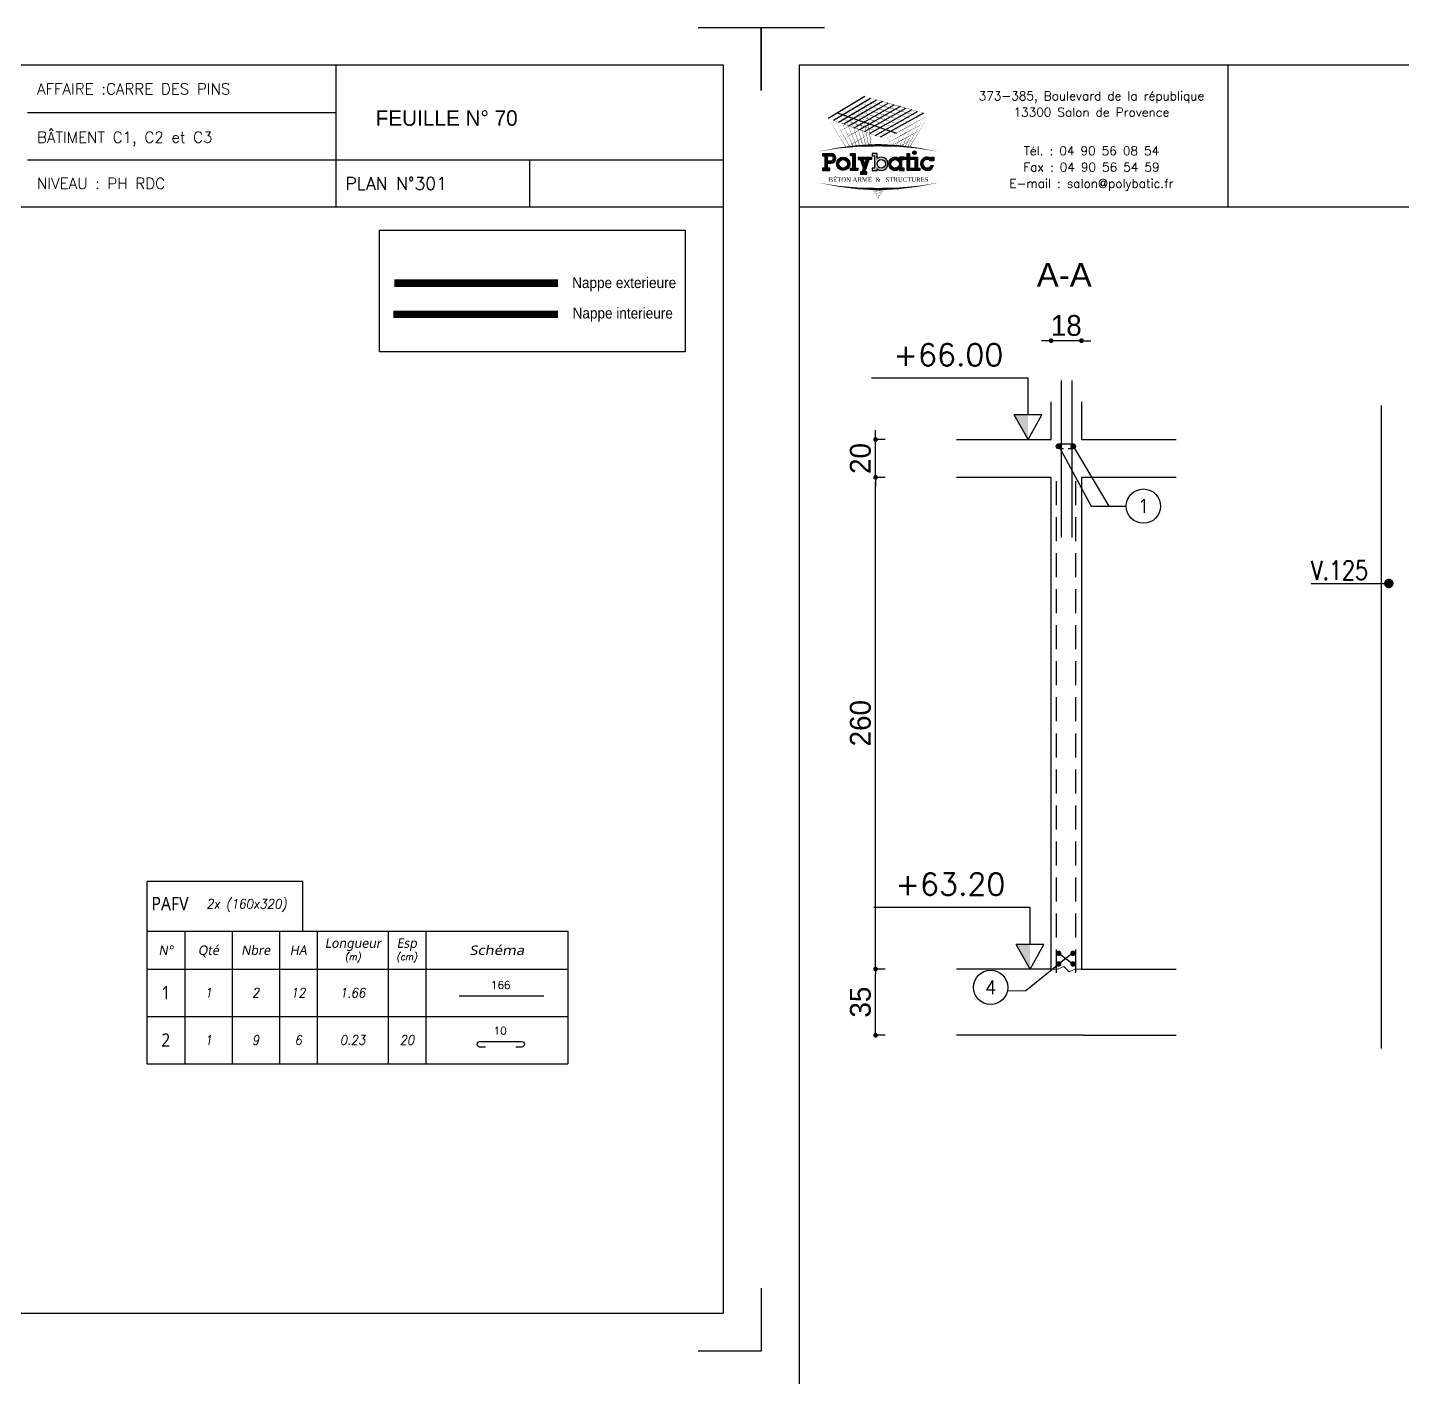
# Model space of a CAD drawing. Header units: metres. Extents: x -5618 to 118954, y -306 to 4637.
# Drawn here: x 65242 to 65969, y 880 to 1594 of the extents above; entities that cross this region are included whole.
import ezdxf
from ezdxf.enums import TextEntityAlignment as Align

# ---------------------------------------------------------------- set-up
doc = ezdxf.new("R2010")
doc.units = ezdxf.units.M
doc.linetypes.add('CACHE', pattern=[9.525, 6.35, -3.175])
doc.linetypes.add('CACHEX2', pattern=[19.05, 12.7, -6.35])
for name, color, linetype in [('COTATION', 1, 'Continuous'), ('GO-CARTOUCHE', 7, 'Continuous'), ('GO-FER-HA', 140, 'Continuous'), ('GO-TEXTE', 9, 'Continuous'), ('GO-TEXTE-FER', 3, 'Continuous'), ('K_ENT_M_Building_V.76', 7, 'Continuous'), ('STR_COTATION', 1, 'Continuous'), ('STR_TS', 22, 'Continuous'), ('STR_VOI-POT', 6, 'Continuous')]:
    doc.layers.add(name, color=color, linetype=linetype)
doc.layers.add('Kofragna_forma', color=7, linetype='Continuous', lineweight=70)
doc.styles.add('GrDimensions', font='simplex.shx')
doc.styles.add('POLYBATIC', font='TIMES.TTF')
doc.styles.add('schéma', font='simplex.shx')
doc.styles.add('Tableau', font='romans.shx', dxfattribs={"width": 0.9, "oblique": 10})
doc.styles.add('Tableau2', font='trebuc.TTF', dxfattribs={"width": 0.9, "oblique": 10})
doc.styles.add('TEXTE', font='romans.shx')
doc.styles.add('TEXTE TS', font='romans.shx', dxfattribs={"width": 0.7, "oblique": 15})
doc.styles.add('TEXTEBA', font='ARIAL.TTF')
doc.dimstyles.new('COUPE-20', dxfattribs={"dimscale": 0.5, "dimtxt": 22, "dimasz": 5, "dimexe": 0.05, "dimexo": 0, "dimgap": 5, "dimtad": 1, "dimdec": 0, "dimdsep": 46, "dimtxsty": 'Standard', "dimblk1": 'DOT', "dimblk2": 'DOT', "dimsah": 1, "dimcen": 0, "dimdle": 150, "dimclrd": 1, "dimclre": 1, "dimclrt": 7, "dimadec": 0, "dimazin": 0, "dimtfac": 1, "dimtdec": 0, "dimtix": 1, "dimtmove": 2, "dimatfit": 3, "dimldrblk": 'DOT', "dimfxl": 0, "dimtvp": 1, "dimtolj": 1, "dimtzin": 0, "dimarcsym": 0})

# ---------------------------------------------------------------- blocks, each defined once
blk = doc.blocks.new('Désignation')
at = {"layer": 'GO-TEXTE-FER'}
for p, q in [((0, 0.8), (8.9, 0.8)), ((0, 0.8), (0, 0)), ((0.8, 0.8), (0.8, 0)), ((1.8, 0.8), (1.8, 0)), ((2.8, 0.8), (2.8, 0)), ((3.6, 0.8), (3.6, 0)), ((5.1, 0.8), (5.1, 0)), ((5.9, 0.8), (5.9, 0)), ((8.9, 0.8), (8.9, 0)), ((0, 0), (8.9, 0))]:
    blk.add_line(p, q, dxfattribs=at)
at = {"layer": 'GO-TEXTE-FER', "style": 'Tableau2', "oblique": 10}
for s, p in [('Longueur', (4.356, 0.55)), ('Esp', (5.494, 0.55)), ('N°', (0.4, 0.4)), ('Qté', (1.3, 0.4)), ('Nbre', (2.3, 0.4)), ('HA', (3.2, 0.4))]:
    blk.add_text(s, height=0.2, dxfattribs=at).set_placement(p, align=Align.MIDDLE_CENTER)
at = {"layer": 'GO-TEXTE-FER', "color": 7, "style": 'Tableau', "oblique": 10, "width": 0.9}
for s, p in [('(m)', (4.356, 0.265)), ('(cm)', (5.494, 0.265))]:
    blk.add_text(s, height=0.15, dxfattribs=at).set_placement(p, align=Align.MIDDLE_CENTER)
at = {"layer": 'GO-TEXTE-FER', "style": 'Tableau2', "oblique": 10, "width": 1.2}
blk.add_text('Schéma', height=0.2, dxfattribs=at).set_placement((7.4, 0.4), align=Align.MIDDLE_CENTER)
blk = doc.blocks.new('Barre libre')
at = {"layer": 'GO-TEXTE-FER'}
for p, q in [((0, 0), (0, -1)), ((0, 0), (8.9, 0)), ((0.8, 0), (0.8, -1)), ((1.8, 0), (1.8, -1)), ((2.8, 0), (2.8, -1)), ((3.6, 0), (3.6, -1)), ((5.1, 0), (5.1, -1)), ((5.9, 0), (5.9, -1)), ((8.9, 0), (8.9, -1)), ((0, -1), (8.9, -1))]:
    blk.add_line(p, q, dxfattribs=at)
at = {"layer": 'GO-TEXTE-FER', "color": 1}
blk.add_line((6.603, -0.563), (8.394, -0.563), dxfattribs=at)
at = {"layer": 'GO-TEXTE-FER', "color": 1, "style": 'Tableau'}
blk.add_attdef('Longueur', text='', height=0.16, dxfattribs=at).set_placement((7.481, -0.336), align=Align.MIDDLE_CENTER)
at = {"layer": 'GO-TEXTE-FER', "style": 'Tableau2', "width": 0.9}
blk.add_attdef('NUMERO', text='', height=0.28, dxfattribs=at).set_placement((0.4, -0.5), align=Align.MIDDLE_CENTER)
at = {"layer": 'GO-TEXTE-FER', "style": 'Tableau', "oblique": 10, "width": 0.9}
for tag, p in [('QUANTITE', (1.3, -0.5)), ('NOMBRE', (2.3, -0.5)), ('NUANCE', (3.2, -0.5)), ('LONGUEUR', (4.35, -0.5)), ('ESPACEMENTS', (5.5, -0.5))]:
    blk.add_attdef(tag, text='', height=0.2, dxfattribs=at).set_placement(p, align=Align.MIDDLE_CENTER)
blk = doc.blocks.new('Epingle')
at = {"layer": 'GO-TEXTE-FER'}
for p, q in [((0, 0), (0, -1)), ((0, 0), (8.9, 0)), ((0.8, 0), (0.8, -1)), ((1.8, 0), (1.8, -1)), ((2.8, 0), (2.8, -1)), ((3.6, 0), (3.6, -1)), ((5.1, 0), (5.1, -1)), ((5.9, 0), (5.9, -1)), ((8.9, 0), (8.9, -1)), ((0, -1), (8.9, -1))]:
    blk.add_line(p, q, dxfattribs=at)
at = {"layer": 'GO-TEXTE-FER', "color": 1}
blk.add_lwpolyline([(7.162, -0.65), (7.042, -0.65, -1), (7.042, -0.53), (7.922, -0.53, -1), (7.922, -0.65), (7.802, -0.65)], format="xyb", dxfattribs=at)
at = {"layer": 'GO-TEXTE-FER', "color": 1, "style": 'Tableau'}
blk.add_attdef('Longueur', text='', height=0.16, dxfattribs=at).set_placement((7.469, -0.303), align=Align.MIDDLE_CENTER)
at = {"layer": 'GO-TEXTE-FER', "style": 'Tableau2', "width": 0.9}
blk.add_attdef('NUMERO', text='', height=0.28, dxfattribs=at).set_placement((0.4, -0.5), align=Align.MIDDLE_CENTER)
at = {"layer": 'GO-TEXTE-FER', "style": 'Tableau', "oblique": 10, "width": 0.9}
for tag, p in [('QUANTITE', (1.3, -0.5)), ('NOMBRE', (2.3, -0.5)), ('NUANCE', (3.2, -0.5)), ('LONGUEUR', (4.35, -0.5)), ('ESPACEMENTS', (5.5, -0.5))]:
    blk.add_attdef(tag, text='', height=0.2, dxfattribs=at).set_placement(p, align=Align.MIDDLE_CENTER)
blk = doc.blocks.new('A$C492E529B')
h = blk.add_hatch(color=256)
h.paths.add_polyline_path([(-1.983, 0.1), (-2.083, 0.1), (-2.083, 0.3), (-1.933, 0.3, 1), (-1.933, 0.7), (-2.283, 0.7), (-2.283, 0.6), (-2.183, 0.6), (-2.183, 0.1), (-2.283, 0.1), (-2.283, 0), (-1.983, 0)])
h.paths.add_polyline_path([(-2.083, 0.4), (-2.083, 0.6), (-1.933, 0.6, -1), (-1.933, 0.4)], flags=16)
for color, points in [(256, [(-0.938, 0.7), (-1.138, 0.7), (-1.138, 0.6), (-1.038, 0.6), (-1.038, 0.1), (-1.138, 0.1), (-1.138, 0), (-0.838, 0), (-0.838, 0.1), (-0.938, 0.1)]), (256, [(1.393, 0.55), (1.292, 0.55), (1.292, 0.7), (1.193, 0.7), (1.193, 0.55), (1.093, 0.55), (1.093, 0.45), (1.193, 0.45), (1.193, 0), (1.393, 0), (1.393, 0.1), (1.292, 0.1), (1.292, 0.45), (1.393, 0.45)]), (140, [(1.413, 0.725, 1), (1.563, 0.725, 1)]), (256, [(-0.367, 0.45), (-0.268, 0.45), (-0.268, 0.55), (-0.523, 0.55), (-0.523, 0.45), (-0.473, 0.45), (-0.543, 0.253), (-0.612, 0.45), (-0.562, 0.45), (-0.562, 0.55), (-0.818, 0.55), (-0.818, 0.45), (-0.718, 0.45), (-0.595, 0.101), (-0.648, -0.05), (-0.718, -0.05), (-0.718, -0.15), (-0.468, -0.15), (-0.468, -0.05), (-0.543, -0.05)]), (256, [(1.613, 0.55), (1.413, 0.55), (1.413, 0.45), (1.513, 0.45), (1.513, 0.1), (1.413, 0.1), (1.413, 0), (1.712, 0), (1.712, 0.1), (1.613, 0.1)]), (256, [(2.13, 0.4), (2.283, 0.4), (2.283, 0.55), (2.183, 0.55), (2.183, 0.487, 3.359496), (2.272, 0.2), (2.166, 0.2, -3.125802)])]:
    blk.add_hatch(color=color).paths.add_polyline_path(points)
h = blk.add_hatch(color=256)
h.paths.add_polyline_path([(-0.047, 0.487), (-0.047, 0.7), (-0.248, 0.7), (-0.248, 0.6), (-0.147, 0.6), (-0.147, 0.1), (-0.248, 0.1), (-0.248, 0), (-0.047, 0), (-0.047, 0.063, 2.12132)])
h.paths.add_polyline_path([(-0.047, 0.275, -1), (0.303, 0.275, -1)], flags=16)
h = blk.add_hatch(color=256)
h.paths.add_polyline_path([(-1.158, 0.275, 1), (-1.708, 0.275, 1)])
h.paths.add_polyline_path([(-1.608, 0.275, -1), (-1.258, 0.275, -1)], flags=16)
h = blk.add_hatch(color=256)
h.paths.add_polyline_path([(1.073, 0.1), (0.973, 0.1), (0.973, 0.45), (1.073, 0.45), (1.073, 0.55), (0.873, 0.55), (0.873, 0.487, 2.12132), (0.873, 0.063), (0.873, 0), (1.073, 0)])
h.paths.add_polyline_path([(0.523, 0.275, -1), (0.873, 0.275, -1)], flags=16)
for p, q in [((-0.595, 0.101), (-0.718, 0.45)), ((-0.648, -0.05), (-0.595, 0.101)), ((-0.543, 0.253), (-0.612, 0.45)), ((-0.543, -0.05), (-0.367, 0.45)), ((-0.543, 0.253), (-0.473, 0.45)), ((0.873, 0.55), (0.873, 0.487)), ((1.073, 0.55), (0.873, 0.55)), ((0.873, 0.063), (0.873, 0)), ((0.973, 0.1), (0.973, 0.45)), ((0.973, 0.45), (1.073, 0.45)), ((1.073, 0.1), (0.973, 0.1)), ((1.073, 0.45), (1.073, 0.55)), ((1.073, 0), (1.073, 0.1)), ((2.166, 0.2), (2.272, 0.2)), ((0.873, 0), (1.073, 0))]:
    blk.add_line(p, q)
for points in [[(-2.283, 0.7), (-1.933, 0.7)], [(-2.283, 0.7), (-2.283, 0.6), (-2.183, 0.6), (-2.183, 0.1), (-2.283, 0.1), (-2.283, 0), (-1.983, 0), (-1.983, 0.1), (-2.083, 0.1), (-2.083, 0.3), (-1.933, 0.3)], [(-2.083, 0.4), (-2.083, 0.6), (-1.933, 0.6)], [(-1.138, 0.7), (-0.938, 0.7), (-0.938, 0.1), (-0.838, 0.1), (-0.838, 0), (-1.138, 0), (-1.138, 0.1), (-1.038, 0.1), (-1.038, 0.6), (-1.138, 0.6), (-1.138, 0.7)], [(-0.248, 0.7), (-0.248, 0.6), (-0.147, 0.6), (-0.147, 0.1), (-0.248, 0.1), (-0.248, 0), (-0.047, 0), (-0.047, 0.063)], [(-0.047, 0.487), (-0.047, 0.7), (-0.248, 0.7)], [(1.093, 0.55), (1.193, 0.55), (1.193, 0.7), (1.292, 0.7), (1.292, 0.55), (1.393, 0.55), (1.393, 0.45), (1.292, 0.45), (1.292, 0.1), (1.393, 0.1), (1.393, 0), (1.193, 0), (1.193, 0.45), (1.093, 0.45)], [(-2.083, 0.4), (-1.933, 0.4)], [(-0.818, 0.55), (-0.562, 0.55)], [(-0.818, 0.55), (-0.818, 0.45), (-0.718, 0.45)], [(-0.612, 0.45), (-0.562, 0.45), (-0.562, 0.55)], [(-0.523, 0.55), (-0.268, 0.55), (-0.268, 0.45), (-0.367, 0.45)], [(-0.473, 0.45), (-0.523, 0.45), (-0.523, 0.55)], [(1.093, 0.45), (1.093, 0.55)], [(1.413, 0.45), (1.413, 0.55), (1.613, 0.55), (1.613, 0.1), (1.712, 0.1), (1.712, 0), (1.413, 0), (1.413, 0.1), (1.513, 0.1), (1.513, 0.45), (1.413, 0.45)], [(2.183, 0.487), (2.183, 0.55), (2.283, 0.55), (2.283, 0.4), (2.13, 0.4)], [(-0.648, -0.05), (-0.718, -0.05), (-0.718, -0.15), (-0.468, -0.15), (-0.468, -0.05), (-0.543, -0.05)]]:
    blk.add_lwpolyline(points)
at = {"color": 140}
blk.add_circle((1.488, 0.725), 0.075, dxfattribs=at)
for centre, radius in [((-1.433, 0.275), 0.275), ((-1.433, 0.275), 0.175), ((0.128, 0.275), 0.175), ((0.698, 0.275), 0.175)]:
    blk.add_circle(centre, radius)
for centre, radius, start, end in [((-1.933, 0.5), 0.2, 270, 90), ((-1.933, 0.5), 0.1, 270, 90), ((0.128, 0.275), 0.275, 230.4788, 129.5212), ((0.698, 0.275), 0.275, 50.4788, 309.5212), ((2.008, 0.275), 0.275, 50.4788, 344.1734), ((2.008, 0.275), 0.175, 45.5847, 334.6231)]:
    blk.add_arc(centre, radius, start, end)
blk = doc.blocks.new('POLYBATIC')
at = {"color": 140}
for p, q in [((-0.43, 3.281), (-1.602, 2.578)), ((-1.435, 2.518), (-0.241, 3.228)), ((-1.268, 2.457), (-0.053, 3.175)), ((0.135, 3.121), (-1.101, 2.397)), ((-1.309, 2.754), (0.586, 2.109)), ((-0.934, 2.337), (0.323, 3.068)), ((-0.767, 2.276), (0.511, 3.015)), ((0.7, 2.962), (-0.6, 2.216)), ((-0.433, 2.156), (0.888, 2.908)), ((1.076, 2.855), (-0.266, 2.095)), ((-0.099, 2.035), (1.264, 2.802)), ((1.452, 2.749), (0.067, 1.974))]:
    blk.add_line(p, q, dxfattribs=at)
for points in [[(-1.016, 2.93, 0.0156, 0, 0), (-0.43, 3.281, 0, 0, 0)], [(-0.838, 2.873, 0.0156, 0, 0), (-0.241, 3.228, 0, 0, 0)], [(0.283, 2.803, 0.0156, 0, 0), (-0.723, 3.105, 0, 0, 0)], [(-0.398, 1.71, 0.014, 0, 0), (-0.723, 3.105, 0, 0, 0)], [(-0.661, 2.816, 0.0156, 0, 0), (-0.053, 3.175, 0, 0, 0)], [(0.444, 2.896, 0.0156, 0, 0), (-0.576, 3.193, 0, 0, 0)], [(-0.309, 1.714, 0.0145, 0, 0), (-0.576, 3.193, 0, 0, 0)], [(-0.483, 2.759, 0.0156, 0, 0), (0.135, 3.121, 0, 0, 0)], [(0.605, 2.988, 0.0156, 0, 0), (-0.43, 3.281, 0, 0, 0)], [(-0.225, 1.716, 0.0149, 0, 0), (-0.43, 3.281, 0, 0, 0)], [(-1.602, 2.578, 0, 0.0156, 0), (-1.016, 2.93, 0, 0, 0)], [(-1.456, 2.344, 0, 0.0156, 0), (-0.923, 2.663, 0, 0, 0)], [(-0.522, 2.339, 0.0156, 0, 0), (-1.455, 2.666, 0, 0, 0)], [(-0.913, 1.673, 0.0116, 0, 0), (-1.455, 2.666, 0, 0, 0)], [(-1.435, 2.518, 0, 0.0156, 0), (-0.838, 2.873, 0, 0, 0)], [(-0.361, 2.432, 0.0156, 0, 0), (-1.309, 2.754, 0, 0, 0)], [(-0.8, 1.684, 0.0121, 0, 0), (-1.309, 2.754, 0, 0, 0)], [(-1.268, 2.457, 0, 0.0156, 0), (-0.661, 2.816, 0, 0, 0)], [(-0.2, 2.524, 0.0156, 0, 0), (-1.162, 2.842, 0, 0, 0)], [(-0.692, 1.693, 0.0126, 0, 0), (-1.162, 2.842, 0, 0, 0)], [(-1.101, 2.397, 0, 0.0156, 0), (-0.483, 2.759, 0, 0, 0)], [(-0.039, 2.617, 0.0156, 0, 0), (-1.016, 2.93, 0, 0, 0)], [(-0.589, 1.7, 0.0131, 0, 0), (-1.016, 2.93, 0, 0, 0)], [(-0.934, 2.337, 0, 0.0156, 0), (-0.305, 2.702, 0, 0, 0)], [(-0.391, 2.983, 0, 0.0156, 0), (-0.923, 2.663, 0, 0, 0)], [(0.122, 2.71, 0.0156, 0, 0), (-0.869, 3.018, 0, 0, 0)], [(-0.491, 1.706, 0.0136, 0, 0), (-0.869, 3.018, 0, 0, 0)], [(-0.352, 2.685, 0, 0.0156, 0), (-0.831, 2.397, 0, 0, 0)], [(-0.767, 2.276, 0, 0.0156, 0), (-0.128, 2.646, 0, 0, 0)], [(-0.305, 2.702, 0.0156, 0, 0), (0.323, 3.068, 0, 0, 0)], [(-0.128, 2.646, 0.0156, 0, 0), (0.511, 3.015, 0, 0, 0)], [(0.05, 2.589, 0.0156, 0, 0), (0.7, 2.962, 0, 0, 0)], [(1.113, 2.402, 0, 0.0156, 0), (0.122, 2.71, 0, 0, 0)], [(0.227, 2.532, 0.0156, 0, 0), (0.888, 2.908, 0, 0, 0)], [(1.289, 2.5, 0, 0.0156, 0), (0.283, 2.803, 0, 0, 0)], [(0.405, 2.475, 0.0156, 0, 0), (1.076, 2.855, 0, 0, 0)], [(1.465, 2.598, 0, 0.0156, 0), (0.444, 2.896, 0, 0, 0)], [(0.582, 2.418, 0.0156, 0, 0), (1.264, 2.802, 0, 0, 0)], [(1.641, 2.695, 0, 0.0156, 0), (0.605, 2.988, 0, 0, 0)], [(0.76, 2.362, 0.0156, 0, 0), (1.452, 2.749, 0, 0, 0)], [(0.937, 2.305, 0.0156, 0, 0), (1.641, 2.695, 0, 0, 0)], [(1.012, 1.663, 0.012, 0, 0), (1.641, 2.695, 0, 0, 0)], [(-0.684, 2.246, 0.0156, 0, 0), (-1.602, 2.578, 0, 0, 0)], [(-1.031, 1.66, 0.0111, 0, 0), (-1.602, 2.578, 0, 0, 0)], [(-1.31, 2.109, 0, 0.0156, 0), (-0.831, 2.397, 0, 0, 0)], [(-0.312, 2.386, 0, 0.0156, 0), (-0.739, 2.131, 0, 0, 0)], [(0.234, 1.914, 0, 0.0156, 0), (-0.684, 2.246, 0, 0, 0)], [(-0.6, 2.216, 0, 0.0156, 0), (0.05, 2.589, 0, 0, 0)], [(0.41, 2.012, 0, 0.0156, 0), (-0.522, 2.339, 0, 0, 0)], [(-0.433, 2.156, 0, 0.0156, 0), (0.227, 2.532, 0, 0, 0)], [(0.586, 2.109, 0, 0.0156, 0), (-0.361, 2.432, 0, 0, 0)], [(-0.266, 2.095, 0, 0.0156, 0), (0.405, 2.475, 0, 0, 0)], [(0.762, 2.207, 0, 0.0156, 0), (-0.2, 2.524, 0, 0, 0)], [(-0.099, 2.035, 0, 0.0156, 0), (0.582, 2.418, 0, 0, 0)], [(0.937, 2.305, 0, 0.0156, 0), (-0.039, 2.617, 0, 0, 0)], [(0.067, 1.974, 0, 0.0156, 0), (0.76, 2.362, 0, 0, 0)], [(0.234, 1.914, 0, 0.0156, 0), (0.937, 2.305, 0, 0, 0)], [(0.587, 1.7, 0.00718, 0, 0), (0.762, 2.207, 0, 0, 0)], [(0.689, 1.693, 0.0083, 0, 0), (0.937, 2.305, 0, 0, 0)], [(0.765, 1.884, 0.0156, 0, 0), (1.342, 2.205, 0, 0, 0)], [(0.781, 1.685, 0.00933, 0, 0), (1.113, 2.402, 0, 0, 0)], [(0.852, 2.095, 0.0156, 0, 0), (1.491, 2.45, 0, 0, 0)], [(0.865, 1.678, 0.0103, 0, 0), (1.289, 2.5, 0, 0, 0)], [(0.942, 1.67, 0.0112, 0, 0), (1.465, 2.598, 0, 0, 0)], [(-1.165, 1.875, 0, 0.0156, 0), (-0.739, 2.131, 0, 0, 0)], [(-1.019, 1.641, 0, 0.0156, 0), (-0.646, 1.864, 0, 0, 0)], [(-0.273, 2.088, 0, 0.0156, 0), (-0.646, 1.864, 0, 0, 0)], [(-0.234, 1.79, 0, 0.00638, 0), (-0.365, 1.711, 0, 0.00638, 0)], [(0.213, 1.74, 0, 0.0156, 0), (0.852, 2.095, 0, 0, 0)], [(0.21, 1.716, 0.00323, 0, 0), (0.234, 1.914, 0, 0, 0)], [(0.349, 1.712, 0.00465, 0, 0), (0.41, 2.012, 0, 0, 0)], [(0.447, 1.708, 0.00693, 0.0156, 0), (0.767, 1.886, 0, 0, 0)], [(0.474, 1.706, 0.00597, 0, 0), (0.586, 2.109, 0, 0, 0)], [(0.68, 1.675, 0.0156, 0, 0), (1.193, 1.96, 0, 0, 0)], [(-1.953, 1.508, 0, 0.0781, -0.053843), (0, 1.719, 0, 0, 0)], [(1.953, 1.508, 0, 0.0781, 0.053843), (0, 1.719, 0, 0, 0)], [(0.96, 1.668, 0.00293, 0, 0), (1.044, 1.715, 0, 0, 0)], [(-1.953, 0.523, 0, 0.0781, 0.053843), (0, 0.312, 0, 0, 0)], [(1.953, 0.523, 0, 0.0781, -0.053843), (0, 0.312, 0, 0, 0)], [(0, 0, 0, 0.00381, 0), (-0.195, 0.315, 0, 0.00381, 0)], [(0, 0, 0, 0.00368, 0), (-0.171, 0.314, 0, 0.00368, 0)], [(0, 0, 0, 0.00356, 0), (-0.149, 0.314, 0, 0.00356, 0)], [(0, 0, 0, 0.00345, 0), (-0.128, 0.313, 0, 0.00345, 0)], [(0, 0, 0, 0.00334, 0), (-0.109, 0.313, 0, 0.00334, 0)], [(0, 0, 0, 0.00324, 0), (-0.09, 0.313, 0, 0.00324, 0)], [(0, 0, 0, 0.00315, 0), (-0.073, 0.313, 0, 0.00315, 0)], [(0, 0, 0, 0.00306, 0), (-0.056, 0.313, 0, 0.00306, 0)], [(0, 0, 0, 0.00306, 0), (-0.056, 0.313, 0, 0.00306, 0)], [(0, 0, 0, 0.00298, 0), (-0.041, 0.313, 0, 0.00298, 0)], [(0, 0, 0, 0.0051, 0), (0.038, 0.313, 0, 0.0051, 0)], [(0, 0, 0, 0.00425, 0), (0.127, 0.313, 0, 0.00425, 0)], [(0, 0, 0, 0.00408, 0), (0.145, 0.314, 0, 0.00408, 0)], [(0, 0, 0, 0.00392, 0), (0.162, 0.314, 0, 0.00392, 0)], [(0, 0, 0, 0.00378, 0), (0.177, 0.314, 0, 0.00378, 0)], [(0, 0, 0, 0.00365, 0), (0.191, 0.315, 0, 0.00365, 0)], [(0, 0, 0, 0.00486, 0), (0.064, 0.313, 0, 0.00486, 0)], [(0, 0, 0, 0.00464, 0), (0.087, 0.313, 0, 0.00464, 0)], [(0, 0, 0, 0.00443, 0), (0.108, 0.313, 0, 0.00443, 0)]]:
    blk.add_lwpolyline(points, format="xyseb", dxfattribs=at)
at = {"color": 5, "xscale": 0.78125, "yscale": 0.78125, "zscale": 0.78125}
blk.add_blockref('A$C492E529B', (0, 0.91), dxfattribs=at)
at = {"lineweight": 60, "style": 'POLYBATIC'}
for s, p in [('BÉTON ARMÉ', (-1.587, 0.547)), ('STRUCTURES', (0.24, 0.547))]:
    blk.add_text(s, height=0.1406, dxfattribs=at).set_placement(p)
at = {"color": 140, "style": 'POLYBATIC'}
blk.add_text('&', height=0.141, dxfattribs=at).set_placement((0, 0.547), align=Align.CENTER)
blk = doc.blocks.new('ime')
at = {"layer": 'COTATION', "const_width": 2.5}
blk.add_lwpolyline([(1.25, 0, -1), (-1.25, 0, -1)], format="xyb", close=True, dxfattribs=at)
at = {"layer": 'COTATION'}
blk.add_lwpolyline([(41.09, 0), (0, 0)], dxfattribs=at)
at = {"layer": 'COTATION', "color": 7, "style": 'TEXTE TS', "width": 0.8}
blk.add_attdef('NAME', (9.08, 2), '', height=10, dxfattribs=at)
blk = doc.blocks.new('_DOT')
at = {"color": 0, "linetype": 'ByBlock'}
blk.add_line((-0.5, 0), (-1, 0), dxfattribs=at)
at = {"color": 0, "linetype": 'ByBlock', "const_width": 0.5}
blk.add_lwpolyline([(-0.25, 0, 1), (0.25, 0, 1)], format="xyb", close=True, dxfattribs=at)
blk = doc.blocks.new('*D1128')
at = {"layer": 'COTATION', "color": 1, "lineweight": -2, "ltscale": 4.5}
for p, q in [((65695.13, 1095.79), (65690.11, 1095.79)), ((65690.13, 1063.29), (65690.13, 1093.29)), ((65695.13, 1060.79), (65690.11, 1060.79))]:
    blk.add_line(p, q, dxfattribs=at)
at = {"layer": 'DEFPOINTS', "color": 0, "lineweight": -3, "ltscale": 4.5}
for p in [(65690.13, 1095.79), (65732.91, 1095.79), (65732.91, 1060.79)]:
    blk.add_point(p, dxfattribs=at)
at = {"layer": 'COTATION', "color": 1, "lineweight": -2, "ltscale": 4.5, "xscale": 2.5, "yscale": 2.5, "zscale": 2.5}
for p, rotation in [((65690.13, 1095.79), 90), ((65690.13, 1060.79), 270)]:
    blk.add_blockref('_DOT', p, dxfattribs=dict(at, rotation=rotation))
at = {"layer": 'COTATION', "color": 7, "lineweight": -3, "ltscale": 4.5, "insert": (65682.13, 1078.29), "char_height": 11, "attachment_point": 5, "rotation": 90}
blk.add_mtext('\\A1;35', dxfattribs=at)
blk = doc.blocks.new('*D1129')
at = {"layer": 'COTATION', "color": 1, "lineweight": -2, "ltscale": 4.5}
for p, q in [((65695.13, 1355.79), (65690.11, 1355.79)), ((65690.13, 1098.29), (65690.13, 1353.29)), ((65695.13, 1095.79), (65690.11, 1095.79))]:
    blk.add_line(p, q, dxfattribs=at)
at = {"layer": 'DEFPOINTS', "color": 0, "lineweight": -3, "ltscale": 4.5}
for p in [(65690.13, 1355.79), (65732.91, 1355.79), (65732.91, 1095.79)]:
    blk.add_point(p, dxfattribs=at)
at = {"layer": 'COTATION', "color": 1, "lineweight": -2, "ltscale": 4.5, "xscale": 2.5, "yscale": 2.5, "zscale": 2.5}
for p, rotation in [((65690.13, 1355.79), 90), ((65690.13, 1095.79), 270)]:
    blk.add_blockref('_DOT', p, dxfattribs=dict(at, rotation=rotation))
at = {"layer": 'COTATION', "color": 7, "lineweight": -3, "ltscale": 4.5, "insert": (65682.13, 1225.79), "char_height": 11, "attachment_point": 5, "rotation": 90}
blk.add_mtext('\\A1;260', dxfattribs=at)
blk = doc.blocks.new('*D1130')
at = {"layer": 'COTATION', "color": 1, "lineweight": -2, "ltscale": 4.5}
for p, q in [((65690.13, 1378.29), (65690.13, 1380.79)), ((65695.13, 1375.79), (65690.11, 1375.79)), ((65690.13, 1355.79), (65690.13, 1375.79)), ((65695.13, 1355.79), (65690.11, 1355.79)), ((65690.13, 1353.29), (65690.13, 1350.79))]:
    blk.add_line(p, q, dxfattribs=at)
at = {"layer": 'DEFPOINTS', "color": 0, "lineweight": -3, "ltscale": 4.5}
for p in [(65690.13, 1375.79), (65732.91, 1375.79), (65732.91, 1355.79)]:
    blk.add_point(p, dxfattribs=at)
at = {"layer": 'COTATION', "color": 1, "lineweight": -2, "ltscale": 4.5, "xscale": 2.5, "yscale": 2.5, "zscale": 2.5}
for p, rotation in [((65690.13, 1375.79), 270), ((65690.13, 1355.79), 90)]:
    blk.add_blockref('_DOT', p, dxfattribs=dict(at, rotation=rotation))
at = {"layer": 'COTATION', "color": 7, "lineweight": -3, "ltscale": 4.5, "insert": (65682.13, 1365.79), "char_height": 11, "attachment_point": 5, "rotation": 90}
blk.add_mtext('\\A1;20', dxfattribs=at)
blk = doc.blocks.new('*D1131')
at = {"layer": 'DEFPOINTS', "color": 0, "lineweight": -3, "ltscale": 4.5}
for p in [(65782.91, 1428.07), (65782.91, 1395.79, 187.69), (65798.91, 1395.79, 187.69)]:
    blk.add_point(p, dxfattribs=at)
at = {"layer": 'STR_COTATION', "color": 1, "lineweight": -2, "ltscale": 4.5}
for p, q in [((65780.41, 1428.07), (65777.91, 1428.07)), ((65782.91, 1428.08), (65782.91, 1428.09)), ((65798.91, 1428.07), (65782.91, 1428.07)), ((65798.91, 1428.08), (65798.91, 1428.09)), ((65801.41, 1428.07), (65803.91, 1428.07))]:
    blk.add_line(p, q, dxfattribs=at)
at = {"layer": 'STR_COTATION', "color": 1, "lineweight": -2, "ltscale": 4.5, "xscale": 2.5, "yscale": 2.5, "zscale": 2.5}
blk.add_blockref('_DOT', (65782.91, 1428.07), dxfattribs=at)
at = {"layer": 'STR_COTATION', "color": 1, "lineweight": -2, "ltscale": 4.5, "xscale": 2.5, "yscale": 2.5, "zscale": 2.5, "rotation": 180}
blk.add_blockref('_DOT', (65798.91, 1428.07), dxfattribs=at)
at = {"layer": 'STR_COTATION', "color": 7, "lineweight": -3, "ltscale": 4.5, "insert": (65790.91, 1436.07), "char_height": 11, "attachment_point": 5}
blk.add_mtext('\\A1;18', dxfattribs=at)

msp = doc.modelspace()

# ---------------------------------------------------------------- linework, layer by layer
for p, q in [((65404.87, 1573.74), (65404.87, 1498.77)), ((65241.9, 1548.71), (65404.87, 1548.71)), ((65241.9, 1523.72), (65404.87, 1523.72)), ((65404.87, 1523.74), (65609.72, 1523.74)), ((65507.21, 1523.74), (65507.21, 1498.77))]:
    msp.add_line(p, q)
at = {"color": 7, "linetype": 'Continuous', "lineweight": -3}
for p, q in [((65778.08, 1388.79, 187.69), (65763.33, 1388.79, 187.69)), ((65770.7, 1375.79, 187.69), (65763.33, 1388.79, 187.69)), ((65778.08, 1388.79, 187.69), (65763.33, 1388.79, 187.69)), ((65770.7, 1375.79, 187.69), (65763.33, 1388.79, 187.69)), ((65770.7, 1375.79, 187.69), (65778.08, 1388.79, 187.69)), ((65770.7, 1375.79, 187.69), (65778.08, 1388.79, 187.69)), ((65779.14, 1108.79, 187.69), (65764.38, 1108.79, 187.69)), ((65771.76, 1095.79, 187.69), (65764.38, 1108.79, 187.69)), ((65779.14, 1108.79, 187.69), (65764.38, 1108.79, 187.69)), ((65771.76, 1095.79, 187.69), (65764.38, 1108.79, 187.69)), ((65771.76, 1095.79, 187.69), (65779.14, 1108.79, 187.69)), ((65771.76, 1095.79, 187.69), (65779.14, 1108.79, 187.69))]:
    msp.add_line(p, q, dxfattribs=at)
for points in [[(65596.39, 1593.71), (65629.72, 1593.71), (65629.72, 1560.38)], [(65629.72, 1560.38), (65629.72, 1593.71), (65663.05, 1593.71)], [(65876.36, 1573.71), (65876.36, 1498.77)], [(65609.72, 1498.77), (64659.82, 1498.77)], [(67589.52, 1498.77), (65649.72, 1498.77)], [(65629.72, 927.11), (65629.72, 893.78), (65596.39, 893.78)]]:
    msp.add_lwpolyline(points)
for points in [[(64659.82, 1573.71), (64659.82, 913.78), (65609.72, 913.78), (65609.72, 1573.71)], [(65649.72, 1573.71), (65649.72, 213.85), (67589.52, 213.85), (67589.52, 1573.71)]]:
    msp.add_lwpolyline(points, close=True)
at = {"lineweight": 18, "elevation": 187.69}
msp.add_lwpolyline([(65798.91, 1095.79), (65795.44, 1095.79), (65792.42, 1094.36), (65789.67, 1097.13), (65786.51, 1095.79), (65782.91, 1095.79)], dxfattribs=at)
at = {"color": 7, "linetype": 'Continuous', "lineweight": -3}
for points in [[(65763.33, 1388.79, 187.69), (65770.7, 1375.79, 187.69), (65770.7, 1388.76, 187.69)], [(65763.33, 1388.79, 187.69), (65770.7, 1375.79, 187.69), (65770.7, 1388.76, 187.69)], [(65764.38, 1108.79, 187.69), (65771.76, 1095.79, 187.69), (65771.76, 1108.75, 187.69)], [(65764.38, 1108.79, 187.69), (65771.76, 1095.79, 187.69), (65771.76, 1108.75, 187.69)]]:
    msp.add_solid(points, dxfattribs=at)
at = {"layer": 'COTATION'}
for p, q in [((65786.91, 1104.1, 93.84), (65794.46, 1098.5, 93.84)), ((65794.46, 1104.1, 93.84), (65786.91, 1098.5, 93.84))]:
    msp.add_line(p, q, dxfattribs=at)
at = {"layer": 'GO-FER-HA', "elevation": 93.84}
for points in [[(65786.91, 1372.22), (65804.06, 1340.59), (65822.65, 1340.59)], [(65794.61, 1372.22), (65813.39, 1340.59), (65822.65, 1340.59)], [(65790.69, 1101.3), (65769.63, 1084.31), (65759.77, 1084.05)]]:
    msp.add_lwpolyline(points, dxfattribs=at)
at = {"layer": 'GO-FER-HA'}
for centre in [(65831.7, 1340.59, 93.84), (65750.94, 1086.08, 93.84)]:
    msp.add_circle(centre, 9.06, dxfattribs=at)
at = {"layer": 'GO-TEXTE-FER'}
msp.add_lwpolyline([(65305, 1115.74), (65387.5, 1115.74), (65387.5, 1142.17), (65305, 1142.17)], close=True, dxfattribs=at)
at = {"layer": 'K_ENT_M_Building_V.76', "color": 30, "linetype": 'Continuous', "lineweight": -3}
for p, q in [((65764.2, 1408.29, 187.69), (65688.06, 1408.29, 187.69)), ((65764.2, 1408.29, 187.69), (65688.06, 1408.29, 187.69)), ((65770.7, 1408.29, 187.69), (65764.2, 1408.29, 187.69)), ((65770.7, 1408.29, 187.69), (65764.2, 1408.29, 187.69)), ((65770.7, 1388.79, 187.69), (65770.7, 1408.29, 187.69)), ((65770.7, 1388.79, 187.69), (65770.7, 1408.29, 187.69)), ((65765.26, 1128.29, 187.69), (65689.12, 1128.29, 187.69)), ((65765.26, 1128.29, 187.69), (65689.12, 1128.29, 187.69)), ((65771.76, 1128.29, 187.69), (65765.26, 1128.29, 187.69)), ((65771.76, 1128.29, 187.69), (65765.26, 1128.29, 187.69)), ((65771.76, 1108.79, 187.69), (65771.76, 1128.29, 187.69)), ((65771.76, 1108.79, 187.69), (65771.76, 1128.29, 187.69))]:
    msp.add_line(p, q, dxfattribs=at)
at = {"layer": 'Kofragna_forma', "color": 4, "lineweight": -3}
for p, q in [((65782.91, 1375.79, 187.69), (65782.91, 1395.79, 187.69)), ((65798.91, 1395.79, 187.69), (65798.91, 1375.79, 187.69)), ((65957.34, 1393.79, 187.69), (65957.34, 1154.79, 187.69)), ((65732.91, 1375.79, 187.69), (65782.91, 1375.79, 187.69)), ((65798.91, 1375.79, 281.53), (65848.91, 1375.79, 281.53)), ((65782.91, 1355.79, 187.69), (65732.91, 1355.79, 187.69)), ((65782.91, 1095.79, 187.69), (65782.91, 1355.79, 187.69)), ((65798.91, 1355.79, 187.69), (65798.91, 1095.79, 187.69)), ((65848.91, 1355.79, 281.53), (65798.91, 1355.79, 281.53)), ((65957.33, 1154.79, 187.69), (65957.33, 1053.79, 187.69)), ((65782.91, 1095.79, 187.69), (65732.91, 1095.79, 187.69)), ((65798.91, 1095.79, 187.69), (65848.91, 1095.79, 187.69)), ((65799.91, 1060.79, 187.69), (65732.91, 1060.79, 187.69)), ((65799.91, 1060.79, 187.69), (65848.91, 1060.79, 187.69))]:
    msp.add_line(p, q, dxfattribs=at)
at = {"layer": 'STR_TS', "color": 7}
msp.add_lwpolyline([(65427.9, 1486.45), (65589.44, 1486.45), (65589.44, 1422.16), (65427.9, 1422.16)], close=True, dxfattribs=at)
at = {"layer": 'STR_TS', "linetype": 'CACHE', "ltscale": 2, "const_width": 4}
msp.add_lwpolyline([(65522.32, 1458.45), (65435.76, 1458.45)], dxfattribs=at)
at = {"layer": 'STR_TS', "const_width": 4}
msp.add_lwpolyline([(65522.32, 1442), (65435.2, 1442)], dxfattribs=at)
at = {"layer": 'STR_VOI-POT', "color": 3}
for p, q in [((65788.14, 1406.96, 187.69), (65788.14, 1323.96, 187.69)), ((65793.86, 1406.96, 187.69), (65793.86, 1323.96, 187.69))]:
    msp.add_line(p, q, dxfattribs=at)
at = {"layer": 'STR_VOI-POT', "const_width": 1.44, "elevation": 93.84}
for points in [[(65786.19, 1372.22, -1), (65787.63, 1372.22, -1)], [(65793.74, 1372.22, -1), (65795.18, 1372.22, -1)], [(65786.19, 1104.1, -1), (65787.63, 1104.1, -1)], [(65793.74, 1104.1, -1), (65795.18, 1104.1, -1)], [(65786.19, 1098.5, -1), (65787.63, 1098.5, -1)], [(65793.74, 1098.5, -1), (65795.18, 1098.5, -1)]]:
    msp.add_lwpolyline(points, format="xyb", close=True, dxfattribs=at)
at = {"layer": 'STR_VOI-POT', "elevation": 93.84}
msp.add_lwpolyline([(65789.53, 1370.92), (65786.91, 1370.92, -0.414214), (65785.61, 1372.22), (65785.61, 1372.31, -0.414214), (65786.91, 1373.62), (65794.46, 1373.62, -0.431995), (65795.77, 1372.22), (65795.77, 1372.22, -0.414214), (65794.46, 1370.92), (65791.85, 1370.92)], format="xyb", dxfattribs=at)
at = {"layer": 'STR_VOI-POT', "color": 1, "linetype": 'CACHEX2', "elevation": 187.69}
for points in [[(65785.55, 1353.79), (65785.55, 1093.79)], [(65795.81, 1353.79), (65795.81, 1093.79)]]:
    msp.add_lwpolyline(points, dxfattribs=at)

# ---------------------------------------------------------------- block references
at = {"xscale": 16.49835000000894, "yscale": 16.49834999989253, "zscale": 16.49835000000003}
msp.add_blockref('POLYBATIC', (65691.49, 1503.09), dxfattribs=at)
at = {"layer": 'COTATION'}
ref = msp.add_blockref('ime', (65961.4, 1299.69, 187.69), dxfattribs=dict(at, xscale=-1))
ref.add_attrib('NAME', 'V.125', (65920.19, 1301.69, 187.69), dxfattribs={"color": 7, "height": 10, "style": 'TEXTE TS', "width": 0.8})
at = {"layer": 'GO-FER-HA', "xscale": 25, "yscale": 25, "zscale": 25}
msp.add_blockref('Désignation', (65305, 1095.74), dxfattribs=at)
at = {"layer": 'GO-TEXTE-FER', "xscale": 25, "yscale": 25, "zscale": 25}
for name, p, values in [('Barre libre', (65305, 1095.74), {'NUMERO': '1', 'QUANTITE': '1', 'NOMBRE': '2', 'NUANCE': '12', 'Longueur': '166', 'LONGUEUR': '1.66'}), ('Epingle', (65305, 1070.74), {'NUMERO': '2', 'QUANTITE': '1', 'NOMBRE': '9', 'NUANCE': '6', 'Longueur': '10', 'LONGUEUR': '0.23', 'ESPACEMENTS': '20'})]:
    msp.add_blockref(name, p, dxfattribs=at).add_auto_attribs(values)

# ---------------------------------------------------------------- texts
at = {"style": 'schéma'}
for s, height, p in [('AFFAIRE :CARRE DES PINS', 5.8328, (65246.9, 1558.3)), ('BÂTIMENT C1, C2 et C3', 5.8328, (65246.9, 1532.74)), ('NIVEAU : PH RDC', 5.8328, (65246.9, 1508.3)), ('PLAN N°301', 6.666, (65409.87, 1507.89))]:
    msp.add_text(s, height=height, dxfattribs=at).set_placement(p)
for s, p in [('373-385, Boulevard de la république', (65804.24, 1555.18)), ('13300 Salon de Provence', (65804.24, 1546.55)), ('Tél. : 04 90 56 08 54', (65804.24, 1526.16)), ('Fax : 04 90 56 54 59', (65804.24, 1517.53)), ('E-mail : salon@polybatic.fr', (65804.24, 1508.9))]:
    msp.add_text(s, height=4.6662, dxfattribs=at).set_placement(p, align=Align.CENTER)
at = {"linetype": 'ByBlock', "lineweight": -3, "ltscale": 4.5}
msp.add_text('FEUILLE N° 70', height=8.2, dxfattribs=at).set_placement((65425.87, 1541.72))
at = {"layer": 'GO-CARTOUCHE', "color": 2, "style": 'TEXTEBA', "width": 0.9}
for s, p in [('Nappe exterieure', (65557.26, 1455.9)), ('Nappe interieure', (65556.49, 1439.81))]:
    msp.add_text(s, height=5.7024, dxfattribs=at).set_placement(p, align=Align.CENTER)
at = {"layer": 'GO-FER-HA', "style": 'TEXTE'}
for s, p in [('1', (65831.7, 1340.59, 93.84)), ('4', (65750.94, 1086.08, 93.84))]:
    msp.add_text(s, height=7.2, dxfattribs=at).set_placement(p, align=Align.MIDDLE_CENTER)
at = {"layer": 'GO-TEXTE', "style": 'TEXTEBA'}
msp.add_text('A-A', height=12.497, dxfattribs=at).set_placement((65775.31, 1456.62, 187.69))
at = {"layer": 'GO-TEXTE-FER', "style": 'Tableau', "oblique": 10, "width": 0.9}
msp.add_text('2x (160x320)', height=5.0562, dxfattribs=at).set_placement((65336.41, 1127.76))
at = {"layer": 'GO-TEXTE-FER', "style": 'Tableau2', "width": 0.9}
msp.add_attdef('PAFV', text='1', height=7.08, dxfattribs=at).set_placement((65317.22, 1130.37), align=Align.MIDDLE_CENTER)
at = {"layer": 'K_ENT_M_Building_V.76', "color": 0, "linetype": 'Continuous', "lineweight": -3, "char_height": 11.7, "attachment_point": 9, "style": 'GrDimensions'}
for s, insert in [('+66.00', (65757.7, 1414.79, 187.69)), ('\\A1;+63.20', (65758.76, 1134.79, 187.69))]:
    msp.add_mtext(s, dxfattribs=dict(at, insert=insert))

# ---------------------------------------------------------------- dimensions: what is measured, and where the dimension line sits
at = {"layer": 'COTATION', "lineweight": -3, "ltscale": 4.5}
for base, p1, p2, picture, middle in [((65690.13, 1375.79, 93.84), (65732.91, 1355.79, 93.84), (65732.91, 1375.79, 93.84), '*D1130', (65682.13, 1365.79, 93.84)), ((65690.13, 1355.79, 93.84), (65732.91, 1095.79, 93.84), (65732.91, 1355.79, 93.84), '*D1129', (65682.13, 1225.79, 93.84)), ((65690.13, 1095.79, 93.84), (65732.91, 1060.79, 93.84), (65732.91, 1095.79, 93.84), '*D1128', (65682.13, 1078.29, 93.84))]:
    dim = msp.add_linear_dim(base=base, p1=p1, p2=p2, angle=90, dimstyle='COUPE-20', dxfattribs=at)
    dim.commit()
    dim.dimension.update_dxf_attribs({"geometry": picture, "text_midpoint": middle})
at = {"layer": 'STR_COTATION', "lineweight": -3, "ltscale": 4.5}
dim = msp.add_linear_dim(base=(65782.91, 1428.07), p1=(65798.91, 1395.79, 187.69), p2=(65782.91, 1395.79, 187.69), angle=180, text='18', dimstyle='COUPE-20', override={"dimfxl": 0.1}, dxfattribs=at)
dim.commit()
dim.dimension.update_dxf_attribs({"geometry": '*D1131', "text_midpoint": (65790.91, 1436.07)})

doc.saveas('drawing.dxf')
